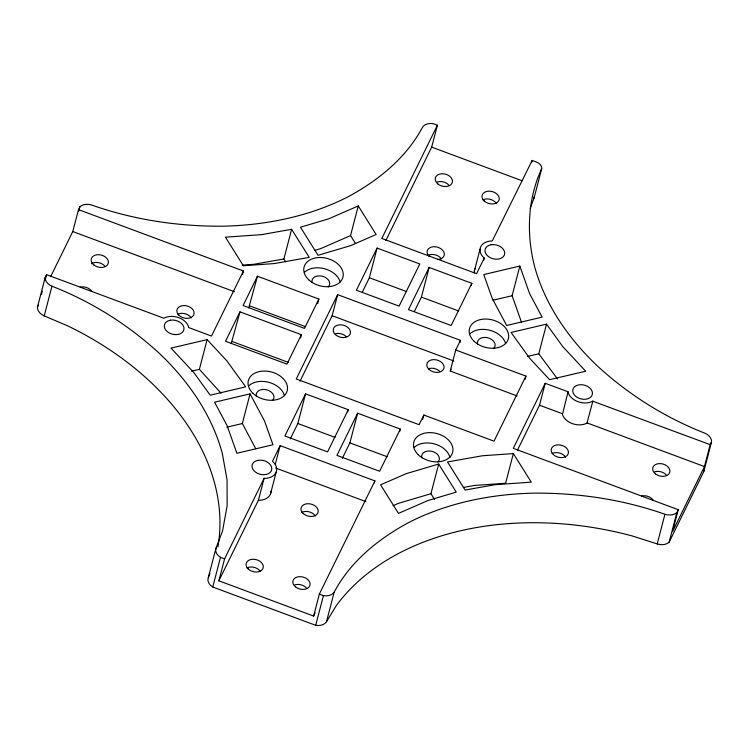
<?xml version="1.0" encoding="UTF-8"?>
<svg xmlns="http://www.w3.org/2000/svg" width="749" height="749" viewBox="0 0 749 749"><rect width="100%" height="100%" fill="white"/><g stroke="black" fill="none" stroke-linecap="round" stroke-linejoin="round"><path stroke-width="1.12" d="M217.912 546.957A276.007 194.824 14.6 0 0 67.934 325.984L44.238 315.881A11.169 7.883 14.6 0 1 37.45 307.156L45.174 277.486L46.56 274.677L163.9 318.231A15.055 10.626 14.6 0 1 188.523 326.592L188.664 327.556L211.499 336.048L243.425 270.998L78.476 209.626L79.862 206.818A11.169 7.883 14.6 0 1 91.79 205.057C133.678 219.85 178.159 226.46 222.519 226.207A276.007 194.824 14.6 0 0 348.454 196.584C378.47 180.34 406.248 157.796 422.511 127.264A11.169 7.883 14.6 0 1 433.297 123.679L437.397 125.205L431.686 147.132L385.894 240.448M41.42 294.413L42.272 291.127M45.127 280.163L46.56 274.677M44.238 315.881L51.962 286.212A11.169 7.883 14.6 0 1 45.174 277.486M50.632 276.671L72.765 231.553L78.476 209.626M78.711 211.209L79.862 206.818M221.049 393.169L199.384 369.313L207.108 339.643L171.015 348.107L193.888 372.637L210.216 395.2L245.672 386.858L226.75 360.7L207.108 339.643M242.564 274.284L243.425 270.998M231.254 343.548L239.98 311.846L301.388 334.7L300.527 337.996M248.705 307.979L257.459 276.222L318.877 299.066L317.726 303.467M285.715 261.869L283.899 258.967L291.623 229.297L261.616 234.624L225.449 237.18L243.359 265.755L274.424 263.554L309.215 257.375L291.623 229.297M255.765 448.717L242.339 423.531L250.063 393.862L214.598 402.204L227.116 425.666L236.89 453.276L272.964 444.766L264.566 421.069L250.063 393.862M483.695 260.221L484.266 258.031L483.489 257.413A15.055 10.626 14.6 0 1 492.252 240.935L532.146 160.455L536.237 161.981A8.351 5.898 14.6 0 1 541.705 167.27L541.714 168.647C527.577 198.888 526.322 233.669 534.393 265.764A276.007 194.824 14.6 0 0 596.85 365.475C628.242 394.461 664.962 417.567 704.762 433.119A11.169 7.883 14.6 0 1 711.55 441.844L703.826 471.514L669.138 542.182A11.169 7.883 14.6 0 1 657.21 543.943L632.446 536.012A276.007 194.824 14.6 0 0 336.235 605.688L326.489 621.736A11.169 7.883 14.6 0 1 315.704 625.321L212.763 587.019A11.169 7.883 14.6 0 1 208.278 577.76L216.012 548.09L222.584 530.863L227.134 505.753L227.059 479.837L222.341 453.576A276.007 194.824 14.6 0 0 159.874 353.856C128.482 324.869 91.771 301.763 51.962 286.212M212.763 587.019L220.487 557.35A11.169 7.883 14.6 0 1 216.012 548.09M315.17 612.916L313.625 616.062L218.867 580.803L224.578 558.876L264.116 478.302L265.764 478.349A15.055 10.626 14.6 0 0 274.705 463.631L272.486 461.253L280.145 445.636L374.903 480.895L374.331 483.086M218.867 580.803L258.405 500.229L264.116 478.302M275.295 464.277L280.145 445.636M270.501 493.947L276.212 472.01M290.266 438.933L297.84 423.503L305.564 393.843L348.266 409.722L347.695 411.922M355.466 243.491L350.532 235.607L358.265 205.938L328.596 218.867L300.471 227.219L318.063 255.297L350.663 245.625L376.138 234.521L358.265 205.938M299.965 381.307L332.153 315.722L337.64 294.657L460.466 340.355L459.895 342.574M362.301 292.138L369.369 277.748L377.093 248.078L419.796 263.966L399.105 306.126L356.402 290.238L377.093 248.078M342.33 458.304L349.895 442.874L357.619 413.205L400.322 429.093L399.751 431.293M313.625 616.062L319.336 594.126L374.903 480.895M315.704 625.321L323.428 595.652A11.169 7.883 14.6 0 0 334.213 592.066C350.476 561.535 378.254 538.99 408.28 522.755A276.007 194.824 14.6 0 1 534.215 493.132C578.565 492.87 623.056 499.489 664.943 514.273A11.169 7.883 14.6 0 0 676.871 512.513L678.248 509.704L513.308 448.333L545.225 383.282L568.051 391.774L568.163 392.616A15.055 10.626 14.6 0 0 592.702 401.174L710.174 444.653L704.463 466.58L672.536 531.631L678.248 509.704M326.489 621.736L334.213 592.066M414.356 311.509L421.425 297.11L429.149 267.44L471.851 283.328L471.28 285.528M422.661 419.477L423.822 415.04L494.003 441.152L525.929 376.101L455.738 349.989L460.466 340.355M474.36 271.026L480.072 249.099M517.147 395.949L450.252 371.055L455.738 349.989M434.579 499.517L430.937 493.703L438.671 464.034L406.07 473.714L380.586 484.818L398.468 513.393L428.138 500.463L456.253 492.112L438.671 464.034M531.575 162.645L532.146 160.455M530.114 208.447L533.981 198.316L541.714 168.647M521.51 322.267L512.11 295.724L519.834 266.054L483.76 274.565L492.159 298.271L506.661 325.469L542.126 317.127L529.618 293.664L519.834 266.054M525.058 379.434L525.929 376.101M557.481 378.9L538.784 353.8L546.517 324.13L511.052 332.472L529.974 358.631L549.607 379.677L585.718 371.223L562.836 346.703L546.517 324.13M513.346 453.585L531.284 482.15L495.117 484.706L465.101 490.033L447.518 461.955L482.309 455.776L513.346 453.585L505.612 483.245L474.576 485.446L463.35 487.44M517.381 450.327L539.514 405.218L545.225 383.282M592.899 401.024L586.991 423.101A15.055 10.626 14.6 0 1 562.452 414.543L568.051 391.774M657.21 543.943L664.943 514.273M669.138 542.182L676.871 512.513M208.278 577.76L209.926 573.453M37.45 307.156L38.471 305.077M239.98 311.846L225.533 341.272L286.951 364.117L301.388 334.7M257.459 276.222L243.079 305.536L304.487 328.38L318.877 299.066M337.64 294.657L296.258 378.975L419.084 424.674L423.822 415.04M305.564 393.843L284.882 436.002L327.575 451.89L348.266 409.722M437.397 125.205L381.821 238.435L476.579 273.694L484.266 258.031M357.619 413.205L336.938 455.373L379.631 471.252L400.322 429.093M429.149 267.44L408.467 309.609L451.16 325.497L471.851 283.328M450.252 371.055L451.198 369.135M710.174 444.653L711.55 441.844M350.532 235.607L320.862 248.537L314.374 250.466M393.028 505.697L398.337 503.375L430.937 493.703M492.945 300.246L512.11 295.724M191.491 371.158L199.384 369.313M226.816 427.183L242.339 423.531M527.708 356.402L538.784 353.8M283.899 258.967L253.883 264.294L242.217 265.118M258.405 500.229L260.053 500.276A15.055 10.626 14.6 0 0 270.998 491.213M431.686 147.132L522.081 180.762M369.369 277.748L406.595 291.595M421.425 297.11L458.65 310.966M332.153 315.722L453.885 361.018M72.765 231.553L234.428 291.707M539.514 405.218L562.34 413.701M587.188 422.951L704.463 466.58M249.726 305.882L305.658 326.695M232.246 341.516L288.178 362.329M297.84 423.503L335.065 437.36M349.895 442.874L387.121 456.721M275.529 467.975L365.924 501.605M220.487 557.35L224.578 558.876M319.336 594.126L323.428 595.652M533.971 196.931L533.981 198.316M335.767 333.67A8.782 6.198 14.6 0 1 346.094 336.46M429.355 368.489A8.782 6.198 14.6 0 1 439.672 371.27M177.766 314.243A8.782 6.198 14.6 0 1 191.21 317.885M552.088 453.519A8.782 6.198 14.6 0 1 565.542 457.152M301.866 512.382A8.782 6.198 14.6 0 1 315.32 516.005M427.979 255.39A8.782 6.198 14.6 0 1 441.433 259.014M246.945 567.92A8.782 6.198 14.6 0 1 260.399 571.553M294.9 584.847A8.782 6.198 14.6 0 1 306.8 588.396M654.654 471.823A8.782 6.198 14.6 0 1 666.573 475.278M437.201 181.979A8.782 6.198 14.6 0 1 449.119 185.434M482.899 199.843A8.782 6.198 14.6 0 1 496.353 203.475M91.434 263.732A8.782 6.198 14.6 0 1 105.085 266.391M80.18 287.073A8.782 6.198 14.6 0 1 91.762 291.38M641.678 495.978A8.782 6.198 14.6 0 1 653.259 500.295M429.224 256.448A8.782 6.198 14.6 0 1 431.209 247.151A8.782 6.198 14.6 0 1 443.754 251.823A8.782 6.198 14.6 0 1 437.416 259.491M474.36 272.917A15.055 10.626 14.6 0 1 475.194 268.376M256.383 396.174A9.035 6.376 14.6 0 1 266.803 389.854A9.035 6.376 14.6 0 1 272.496 400.518M312.108 282.598A9.035 6.376 14.6 0 1 322.538 276.278A9.035 6.376 14.6 0 1 328.231 286.942M421.818 457.723A9.035 6.376 14.6 0 1 432.239 451.404A9.035 6.376 14.6 0 1 437.931 462.067M477.544 344.147A9.035 6.376 14.6 0 1 487.974 337.827A9.035 6.376 14.6 0 1 493.666 348.5M414.253 447.331A20.073 14.165 14.6 0 1 434.635 443.979A20.073 14.165 14.6 0 1 449.943 457.377M469.81 333.923A20.073 14.165 14.6 0 1 490.071 330.328A20.073 14.165 14.6 0 1 505.622 343.576M304.375 272.374A20.073 14.165 14.6 0 1 324.635 268.769A20.073 14.165 14.6 0 1 340.186 282.027M248.649 385.941A20.073 14.165 14.6 0 1 268.9 382.346A20.073 14.165 14.6 0 1 284.451 395.603M703.639 469.511A11.169 7.883 14.6 0 1 703.826 471.514M170.407 320.197L168.169 320.844A10.037 7.087 14.6 0 0 165.782 330.112A10.037 7.087 14.6 0 0 178.655 334.307A10.037 7.087 14.6 0 0 183.28 325.768L181.998 323.971A10.037 7.087 14.6 0 0 170.407 320.197M491.119 244.754L488.882 245.4A10.037 7.087 14.6 0 0 485.68 253.443L486.953 255.24A10.037 7.087 14.6 0 0 500.07 258.667A10.037 7.087 14.6 0 0 503.628 249.735A10.037 7.087 14.6 0 0 491.119 244.754M588.471 398.524L586.214 399.151A10.037 7.087 14.6 0 1 574.661 395.285L573.406 393.478A10.037 7.087 14.6 0 1 578.181 384.995A10.037 7.087 14.6 0 1 591.008 389.293A10.037 7.087 14.6 0 1 588.471 398.524M266.288 474.435L263.845 474.735A10.037 7.087 14.6 0 1 252.535 463.949A10.037 7.087 14.6 0 1 269.303 463.612L270.745 465.354A10.037 7.087 14.6 0 1 266.288 474.435M93.906 264.949A8.782 6.198 14.6 0 0 108.202 263.545A8.782 6.198 14.6 0 0 97.239 254.735A8.782 6.198 14.6 0 0 93.906 264.949M484.144 200.901A8.782 6.198 14.6 0 0 498.825 200.601A8.782 6.198 14.6 0 0 488.928 191.164A8.782 6.198 14.6 0 0 484.144 200.901M437.987 184.039A8.782 6.198 14.6 0 0 452.274 182.587A8.782 6.198 14.6 0 0 441.255 173.805A8.782 6.198 14.6 0 0 437.987 184.039M655.431 473.883A8.782 6.198 14.6 0 0 669.718 472.441A8.782 6.198 14.6 0 0 658.717 463.65A8.782 6.198 14.6 0 0 655.431 473.883M295.546 586.879A8.782 6.198 14.6 0 0 309.88 585.549A8.782 6.198 14.6 0 0 298.973 576.693A8.782 6.198 14.6 0 0 295.546 586.879M248.191 568.978A8.782 6.198 14.6 0 0 262.862 568.678A8.782 6.198 14.6 0 0 252.965 559.241A8.782 6.198 14.6 0 0 248.191 568.978M303.111 513.439A8.782 6.198 14.6 0 0 317.782 513.14A8.782 6.198 14.6 0 0 307.895 503.702A8.782 6.198 14.6 0 0 303.111 513.439M553.333 454.577A8.782 6.198 14.6 0 0 568.004 454.278A8.782 6.198 14.6 0 0 558.117 444.84A8.782 6.198 14.6 0 0 553.333 454.577M178.992 315.301A8.782 6.198 14.6 0 0 193.673 315.011A8.782 6.198 14.6 0 0 183.786 305.564A8.782 6.198 14.6 0 0 178.992 315.301M428.952 369.369A8.782 6.198 14.6 0 0 443.623 369.07A8.782 6.198 14.6 0 0 433.727 359.632A8.782 6.198 14.6 0 0 428.952 369.369M335.365 334.55A8.782 6.198 14.6 0 0 350.036 334.251A8.782 6.198 14.6 0 0 340.14 324.813A8.782 6.198 14.6 0 0 335.365 334.55M252.956 393.328A20.073 14.165 14.6 0 0 286.493 392.645A20.073 14.165 14.6 0 0 263.882 371.064A20.073 14.165 14.6 0 0 252.956 393.328M308.691 279.752A20.073 14.165 14.6 0 0 342.227 279.068A20.073 14.165 14.6 0 0 319.617 257.497A20.073 14.165 14.6 0 0 308.691 279.752M418.195 454.68A20.073 14.165 14.6 0 0 451.834 454.39A20.073 14.165 14.6 0 0 429.617 432.613A20.073 14.165 14.6 0 0 418.195 454.68M474.126 341.301A20.073 14.165 14.6 0 0 507.663 340.617A20.073 14.165 14.6 0 0 485.052 319.046A20.073 14.165 14.6 0 0 474.126 341.301"/></g></svg>
